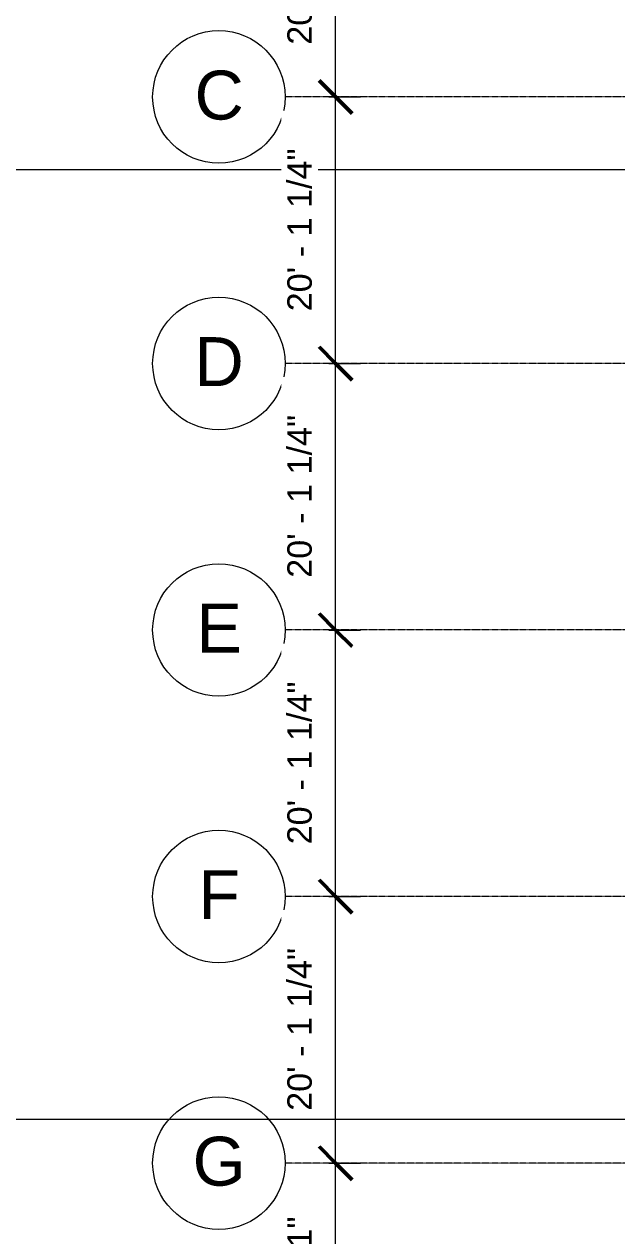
# Model space of a CAD drawing. Header units: inches. Extents: x 20139 to 37433, y -23296 to -20170.
# Drawn here: x 21462 to 21999, y -22416 to -21319 of the extents above; entities that cross this region are included whole.
import ezdxf

# ---------------------------------------------------------------- set-up
doc = ezdxf.new("R2010")
doc.units = ezdxf.units.IN
doc.header["$MEASUREMENT"] = 0
doc.linetypes.add('Grid Line 1_2_', pattern=[0.875, 0.5, -0.125, 0.125, -0.125])
for name, color, linetype, lineweight in [('A-ANNO-DIMS', 211, 'Continuous', 9), ('A-ANNO-DIMS-240', 211, 'Continuous', 9), ('G-ANNO-SYMB', 111, 'Continuous', 9), ('S-GRID', 1, 'Continuous', 9), ('S-GRID-IDEN', 1, 'Continuous', 9)]:
    doc.layers.add(name, color=color, linetype=linetype, lineweight=lineweight)
doc.styles.add('Arial', font='arial.ttf', dxfattribs={"height": 44.258982})
doc.styles.add('Arial_1', font='arial.ttf', dxfattribs={"height": 22.129491})
doc.dimstyles.new('Linear_-_3_32__Arial', dxfattribs={"dimscale": 12, "dimtxt": 22.5, "dimasz": 2.5, "dimexe": 1.875, "dimexo": 1.25, "dimgap": 1.25, "dimtad": 1, "dimdec": 4, "dimrnd": 0.0625, "dimzin": 1, "dimdsep": 46, "dimlunit": 4, "dimtxsty": 'Arial_1', "dimblk1": 'OBLIQUE', "dimblk2": 'OBLIQUE', "dimsah": 1, "dimcen": 0.09, "dimdle": 1.875, "dimazin": 0, "dimtfac": 1, "dimtdec": 4, "dimtix": 1, "dimtmove": 0, "dimatfit": 3, "dimfxl": 1, "dimtvp": 1, "dimtfill": 1, "dimfrac": 2, "dimtolj": 1, "dimtzin": 0, "dimarcsym": 2})

# ---------------------------------------------------------------- blocks, each defined once
blk = doc.blocks.new('Grid - Grid Head - Circle-14747-Structural Framing')
at = {"layer": 'S-GRID-IDEN'}
blk.add_circle((0, 0), 0.25, dxfattribs=at)
blk = doc.blocks.new('DIMBLOCK2-Structural Framing')
at = {"layer": 'A-ANNO-DIMS-240', "lineweight": 50}
for p, q in [((21744.3, -22350.1), (21729.3, -22335.1)), ((21744.3, -22350.1), (21759.3, -22365.1)), ((21744.3, -22543.1), (21729.3, -22528.1)), ((21744.3, -22543.1), (21759.3, -22558.1))]:
    blk.add_line(p, q, dxfattribs=at)
at = {"layer": 'A-ANNO-DIMS-240'}
for p, q in [((21738.1, -22350.1), (21766.8, -22350.1)), ((21744.3, -22350.1), (21738.1, -22350.1)), ((21744.3, -22543.1), (21744.3, -22350.1)), ((21738.1, -22543.1), (21766.8, -22543.1)), ((21744.3, -22543.1), (21738.1, -22543.1))]:
    blk.add_line(p, q, dxfattribs=at)
at = {"layer": 'A-ANNO-DIMS-240', "color": 0, "insert": (21700.6, -22494.3), "char_height": 22.13, "width": 114.646, "attachment_point": 1, "rotation": 90, "line_spacing_factor": 0.938532, "style": 'Arial_1', "bg_fill": 3, "box_fill_scale": 1.25, "bg_fill_color": 0, "bg_fill_transparency": 0}
blk.add_mtext('16\' - 1"', dxfattribs=at)
blk = doc.blocks.new('_Oblique')
at = {"color": 0, "linetype": 'ByBlock', "lineweight": -2}
blk.add_line((-0.5, -0.5), (0.5, 0.5), dxfattribs=at)
blk = doc.blocks.new('DIMBLOCK3-Structural Framing')
at = {"layer": 'A-ANNO-DIMS-240', "lineweight": 50}
for p, q in [((21744.3, -22108.8), (21729.3, -22093.8)), ((21744.3, -22108.8), (21759.3, -22123.8)), ((21744.3, -22350.1), (21729.3, -22335.1)), ((21744.3, -22350.1), (21759.3, -22365.1))]:
    blk.add_line(p, q, dxfattribs=at)
at = {"layer": 'A-ANNO-DIMS-240'}
for p, q in [((21738.1, -22108.8), (21766.8, -22108.8)), ((21744.3, -22108.8), (21738.1, -22108.8)), ((21744.3, -22350.1), (21744.3, -22108.8)), ((21738.1, -22350.1), (21766.8, -22350.1)), ((21744.3, -22350.1), (21738.1, -22350.1))]:
    blk.add_line(p, q, dxfattribs=at)
at = {"layer": 'A-ANNO-DIMS-240', "color": 0, "insert": (21700.6, -22302.8), "char_height": 22.129, "width": 176.123, "attachment_point": 1, "rotation": 90, "line_spacing_factor": 0.938532, "style": 'Arial_1', "bg_fill": 3, "box_fill_scale": 1.25, "bg_fill_color": 0, "bg_fill_transparency": 0}
blk.add_mtext('20\' - 1 1/4"', dxfattribs=at)
blk = doc.blocks.new('DIMBLOCK4-Structural Framing')
at = {"layer": 'A-ANNO-DIMS-240', "lineweight": 50}
for p, q in [((21744.3, -21867.6), (21729.3, -21852.6)), ((21744.3, -21867.6), (21759.3, -21882.6)), ((21744.3, -22108.8), (21729.3, -22093.8)), ((21744.3, -22108.8), (21759.3, -22123.8))]:
    blk.add_line(p, q, dxfattribs=at)
at = {"layer": 'A-ANNO-DIMS-240'}
for p, q in [((21738.1, -21867.6), (21766.8, -21867.6)), ((21744.3, -21867.6), (21738.1, -21867.6)), ((21744.3, -22108.8), (21744.3, -21867.6)), ((21738.1, -22108.8), (21766.8, -22108.8)), ((21744.3, -22108.8), (21738.1, -22108.8))]:
    blk.add_line(p, q, dxfattribs=at)
at = {"layer": 'A-ANNO-DIMS-240', "color": 0, "insert": (21700.6, -22061.6), "char_height": 22.129, "width": 176.123, "attachment_point": 1, "rotation": 90, "line_spacing_factor": 0.938532, "style": 'Arial_1', "bg_fill": 3, "box_fill_scale": 1.25, "bg_fill_color": 0, "bg_fill_transparency": 0}
blk.add_mtext('20\' - 1 1/4"', dxfattribs=at)
blk = doc.blocks.new('DIMBLOCK5-Structural Framing')
at = {"layer": 'A-ANNO-DIMS-240', "lineweight": 50}
for p, q in [((21744.3, -21626.3), (21729.3, -21611.3)), ((21744.3, -21626.3), (21759.3, -21641.3)), ((21744.3, -21867.6), (21729.3, -21852.6)), ((21744.3, -21867.6), (21759.3, -21882.6))]:
    blk.add_line(p, q, dxfattribs=at)
at = {"layer": 'A-ANNO-DIMS-240'}
for p, q in [((21738.1, -21626.3), (21766.8, -21626.3)), ((21744.3, -21626.3), (21738.1, -21626.3)), ((21744.3, -21867.6), (21744.3, -21626.3)), ((21738.1, -21867.6), (21766.8, -21867.6)), ((21744.3, -21867.6), (21738.1, -21867.6))]:
    blk.add_line(p, q, dxfattribs=at)
at = {"layer": 'A-ANNO-DIMS-240', "color": 0, "insert": (21700.6, -21820.3), "char_height": 22.129, "width": 176.123, "attachment_point": 1, "rotation": 90, "line_spacing_factor": 0.938532, "style": 'Arial_1', "bg_fill": 3, "box_fill_scale": 1.25, "bg_fill_color": 0, "bg_fill_transparency": 0}
blk.add_mtext('20\' - 1 1/4"', dxfattribs=at)
blk = doc.blocks.new('DIMBLOCK6-Structural Framing')
at = {"layer": 'A-ANNO-DIMS-240', "lineweight": 50}
for p, q in [((21744.3, -21385.1), (21729.3, -21370.1)), ((21744.3, -21385.1), (21759.3, -21400.1)), ((21744.3, -21626.3), (21729.3, -21611.3)), ((21744.3, -21626.3), (21759.3, -21641.3))]:
    blk.add_line(p, q, dxfattribs=at)
at = {"layer": 'A-ANNO-DIMS-240'}
for p, q in [((21738.1, -21385.1), (21766.8, -21385.1)), ((21744.3, -21385.1), (21738.1, -21385.1)), ((21744.3, -21626.3), (21744.3, -21385.1)), ((21738.1, -21626.3), (21766.8, -21626.3)), ((21744.3, -21626.3), (21738.1, -21626.3))]:
    blk.add_line(p, q, dxfattribs=at)
at = {"layer": 'A-ANNO-DIMS-240', "color": 0, "insert": (21700.6, -21579.1), "char_height": 22.129, "width": 176.123, "attachment_point": 1, "rotation": 90, "line_spacing_factor": 0.938532, "style": 'Arial_1', "bg_fill": 3, "box_fill_scale": 1.25, "bg_fill_color": 0, "bg_fill_transparency": 0}
blk.add_mtext('20\' - 1 1/4"', dxfattribs=at)
blk = doc.blocks.new('DIMBLOCK7-Structural Framing')
at = {"layer": 'A-ANNO-DIMS-240', "lineweight": 50}
for p, q in [((21744.3, -21143.8), (21729.3, -21128.8)), ((21744.3, -21143.8), (21759.3, -21158.8)), ((21744.3, -21385.1), (21729.3, -21370.1)), ((21744.3, -21385.1), (21759.3, -21400.1))]:
    blk.add_line(p, q, dxfattribs=at)
at = {"layer": 'A-ANNO-DIMS-240'}
for p, q in [((21738.1, -21143.8), (21766.8, -21143.8)), ((21744.3, -21143.8), (21738.1, -21143.8)), ((21744.3, -21385.1), (21744.3, -21143.8)), ((21738.1, -21385.1), (21766.8, -21385.1)), ((21744.3, -21385.1), (21738.1, -21385.1))]:
    blk.add_line(p, q, dxfattribs=at)
at = {"layer": 'A-ANNO-DIMS-240', "color": 0, "insert": (21700.6, -21337.8), "char_height": 22.129, "width": 176.123, "attachment_point": 1, "rotation": 90, "line_spacing_factor": 0.938532, "style": 'Arial_1', "bg_fill": 3, "box_fill_scale": 1.25, "bg_fill_color": 0, "bg_fill_transparency": 0}
blk.add_mtext('20\' - 1 1/4"', dxfattribs=at)

msp = doc.modelspace()

# ---------------------------------------------------------------- linework, layer by layer
at = {"layer": 'G-ANNO-SYMB'}
msp.add_line((26455.39129, -21451.0947), (20185.73451, -21451.0947), dxfattribs=at)
at = {"layer": 'S-GRID', "linetype": 'Grid Line 1_2_'}
for p, q in [((26605.69865, -21385.05281), (21698.58403, -21385.05281)), ((26605.69865, -21626.30281), (21698.58403, -21626.30281)), ((26605.69865, -21867.55281), (21698.58403, -21867.55281)), ((26605.69865, -22108.80281), (21698.58403, -22108.80281)), ((26605.69865, -22350.05281), (21698.58403, -22350.05281))]:
    msp.add_line(p, q, dxfattribs=at)

# ---------------------------------------------------------------- block references
at = {"layer": 'S-GRID-IDEN', "xscale": 239.9999999999998, "yscale": 239.9999999999998, "zscale": 239.9999999999998, "rotation": 89.9999999999998}
for p in [(21638.58403, -21385.05281), (21638.58403, -21626.30281), (21638.58403, -21867.55281), (21638.58403, -22108.80281), (21638.58403, -22350.05281)]:
    msp.add_blockref('Grid - Grid Head - Circle-14747-Structural Framing', p, dxfattribs=at)

# ---------------------------------------------------------------- next in the draw order: texts
at = {"layer": 'S-GRID-IDEN', "char_height": 44.25898, "attachment_point": 2, "line_spacing_factor": 0.938532, "style": 'Arial', "bg_fill": 3, "box_fill_scale": 1.25, "bg_fill_color": 0, "bg_fill_transparency": 0}
for s, insert, width in [('C', (21638.82776, -21361.22844), 52.92), ('D', (21638.82776, -21602.47844), 52.92), ('E', (21638.82776, -21843.72844), 49.14), ('F', (21638.82776, -22084.97844), 44.82), ('G', (21638.82776, -22326.22844), 57.24)]:
    msp.add_mtext(s, dxfattribs=dict(at, insert=insert, width=width))

# ---------------------------------------------------------------- next in the draw order: dimensions: what is measured, and where the dimension line sits
at = {"layer": 'A-ANNO-DIMS'}
dim = msp.add_linear_dim(base=(21744.33416, -22350.05281), p1=(21723.12096, -22543.05281), p2=(21723.12096, -22350.05281), angle=90, dimstyle='Linear_-_3_32__Arial', override={"dimpost": '<>', "dimfxl": 193}, dxfattribs=at)
dim.commit()
dim.dimension.update_dxf_attribs({"geometry": 'DIMBLOCK2-Structural Framing', "text_midpoint": (21718.03544, -22446.55281)})

# ---------------------------------------------------------------- next in the draw order: linework, layer by layer
at = {"layer": 'G-ANNO-SYMB'}
msp.add_line((26453.74768, -22310.53102), (20173.11776, -22310.53102), dxfattribs=at)

# ---------------------------------------------------------------- next in the draw order: dimensions: what is measured, and where the dimension line sits
at = {"layer": 'A-ANNO-DIMS'}
dim = msp.add_linear_dim(base=(21744.33416, -22108.80281), p1=(21723.12096, -22350.05281), p2=(21723.12096, -22108.80281), angle=90, dimstyle='Linear_-_3_32__Arial', override={"dimpost": '<>', "dimfxl": 241.25}, dxfattribs=at)
dim.commit()
dim.dimension.update_dxf_attribs({"geometry": 'DIMBLOCK3-Structural Framing', "text_midpoint": (21717.89204, -22229.42781)})

# ---------------------------------------------------------------- next in the draw order: dimensions: what is measured, and where the dimension line sits
dim = msp.add_linear_dim(base=(21744.33416, -21867.55281), p1=(21723.12096, -22108.80281), p2=(21723.12096, -21867.55281), angle=90, dimstyle='Linear_-_3_32__Arial', override={"dimpost": '<>', "dimfxl": 241.25}, dxfattribs=at)
dim.commit()
dim.dimension.update_dxf_attribs({"geometry": 'DIMBLOCK4-Structural Framing', "text_midpoint": (21717.89204, -21988.17781)})

# ---------------------------------------------------------------- next in the draw order: dimensions: what is measured, and where the dimension line sits
dim = msp.add_linear_dim(base=(21744.33416, -21626.30281), p1=(21723.12096, -21867.55281), p2=(21723.12096, -21626.30281), angle=90, dimstyle='Linear_-_3_32__Arial', override={"dimpost": '<>', "dimfxl": 241.25}, dxfattribs=at)
dim.commit()
dim.dimension.update_dxf_attribs({"geometry": 'DIMBLOCK5-Structural Framing', "text_midpoint": (21717.89204, -21746.92781)})

# ---------------------------------------------------------------- next in the draw order: dimensions: what is measured, and where the dimension line sits
dim = msp.add_linear_dim(base=(21744.33416, -21385.05281), p1=(21723.12096, -21626.30281), p2=(21723.12096, -21385.05281), angle=90, dimstyle='Linear_-_3_32__Arial', override={"dimpost": '<>', "dimfxl": 241.25}, dxfattribs=at)
dim.commit()
dim.dimension.update_dxf_attribs({"geometry": 'DIMBLOCK6-Structural Framing', "text_midpoint": (21717.89204, -21505.67781)})

# ---------------------------------------------------------------- next in the draw order: dimensions: what is measured, and where the dimension line sits
dim = msp.add_linear_dim(base=(21744.33416, -21143.80281), p1=(21723.12096, -21385.05281), p2=(21723.12096, -21143.80281), angle=90, dimstyle='Linear_-_3_32__Arial', override={"dimpost": '<>', "dimfxl": 241.25}, dxfattribs=at)
dim.commit()
dim.dimension.update_dxf_attribs({"geometry": 'DIMBLOCK7-Structural Framing', "text_midpoint": (21717.89204, -21264.42781)})

doc.saveas('drawing.dxf')
